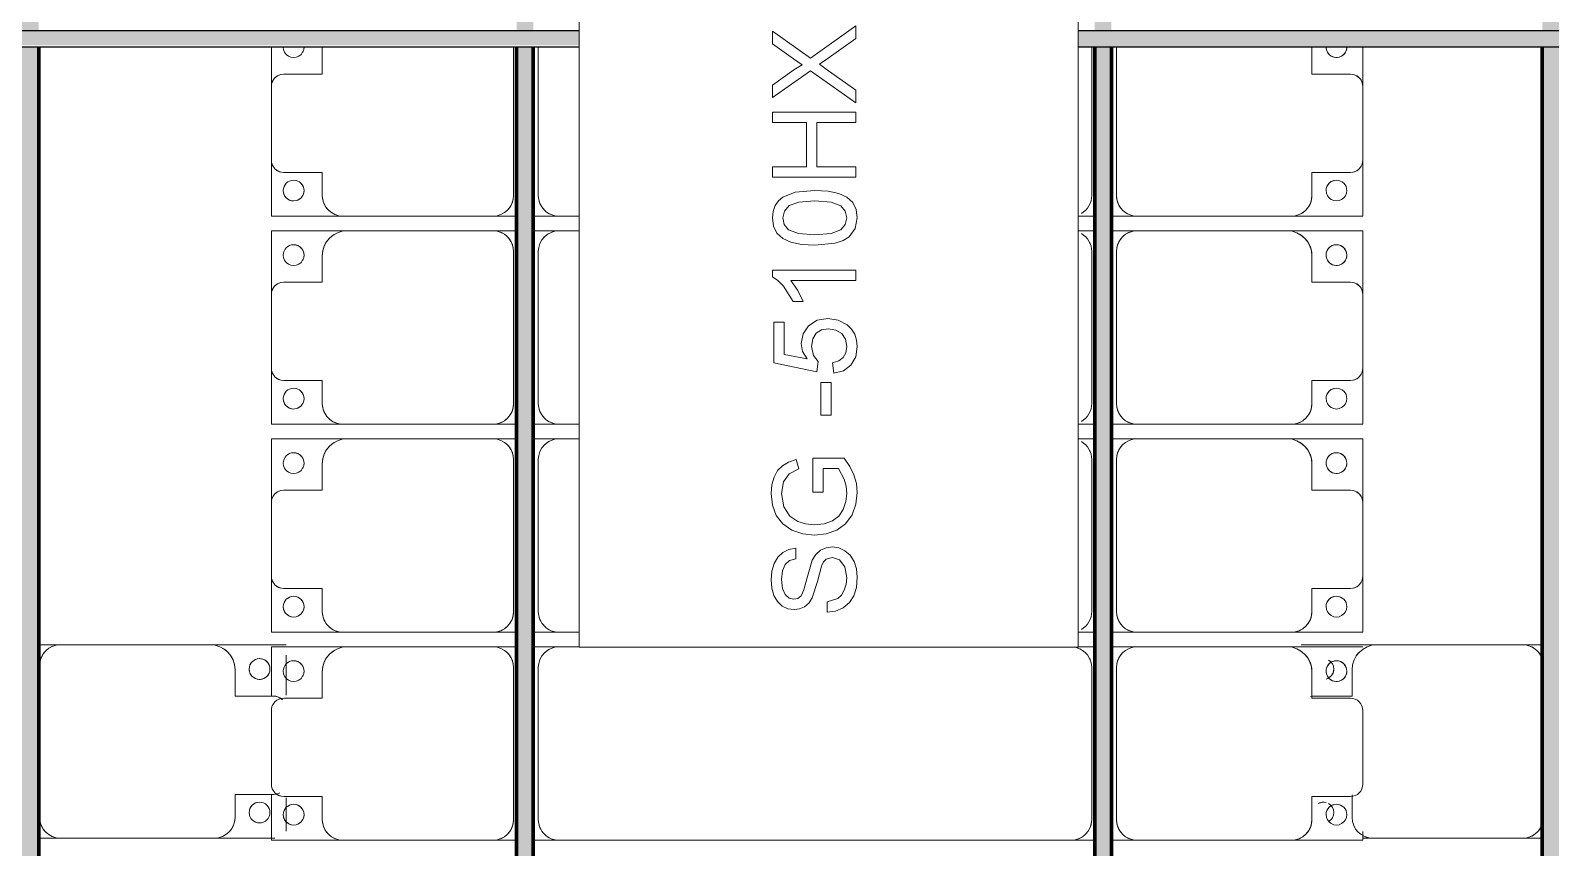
# Model space of a CAD drawing. Header units: millimetres. Extents: x -268744 to 115753, y -96240 to -10461.
# Drawn here: x -39965 to -36310, y -48571 to -46607 of the extents above; entities that cross this region are included whole.
import ezdxf

# ---------------------------------------------------------------- set-up
doc = ezdxf.new("R2010")
doc.units = ezdxf.units.MM
doc.layers.add('A-GENM', color=13, linetype='Continuous', lineweight=9)
doc.layers.add('S-BEAM', color=12, linetype='Continuous', lineweight=9)

# ---------------------------------------------------------------- blocks, each defined once
blk = doc.blocks.new('Dầm C52 - Hộp 40x60-V26-KHUNG KẾT CẤU BÈ PIN 1')
at = {"layer": 'S-BEAM', "lineweight": 25}
h = blk.add_hatch(color=4, dxfattribs=at)
h.paths.add_polyline_path([(-145811, -20), (-73437.3, -15.7), (-73437.3, 20), (-145811, 20), (-145811, -15.7)])
h.paths.add_polyline_path([(-72237.3, -20), (-593.6, -15.7), (-593.6, 20), (-72237.3, 20), (-72237.3, -15.7)])
h.paths.add_polyline_path([(606.4, -20), (72250.2, -15.7), (72250.2, 20), (606.4, 20), (606.4, -15.7)])
h.paths.add_polyline_path([(73450.2, -20), (144462.7, -15.7), (144462.7, 20), (73450.2, 20), (73450.2, -15.7)])
h.paths.add_polyline_path([(145662.7, -20), (145811, -15.7), (145811, 20), (145662.7, 20), (145662.7, -15.7)])
at = {"layer": 'S-BEAM', "color": 4, "lineweight": 25}
for p, q in [((606.4, 20), (72250.2, 20)), ((73450.2, 20), (144462.7, 20)), ((72250.2, -20), (606.4, -20)), ((144462.7, -20), (73450.2, -20))]:
    blk.add_line(p, q, dxfattribs=at)
blk = doc.blocks.new('Dai phao do pin - DẢI PHAO ĐỠ PIN-V63-KHUNG KẾT CẤU BÈ PIN 1')
at = {"layer": 'A-GENM', "color": 7}
for p, q in [((68487.6, 241.6), (68539.7, 241.6)), ((68487.6, 241.6), (68539.7, 241.6)), ((68899.7, 241.6), (68539.7, 241.6)), ((68899.7, 241.6), (69082.2, 241.6)), ((69082.2, 241.6), (68899.7, 241.6)), ((68489.7, 191.6), (68489.7, -173.4)), ((69082.2, 216.5), (69082.2, 120.3)), ((69082.2, 120.3), (69082.2, 216.5)), ((68959.7, 118.2), (68959.7, 181.6)), ((69052.2, 118.2), (68959.7, 118.2)), ((68959.7, -173.4), (68959.7, -118.2)), ((68959.7, -118.2), (69052.2, -118.2)), ((69082.2, -126.6), (69082.2, -206.5)), ((69082.2, -206.5), (69082.2, -126.6)), ((68539.7, -223.4), (68487.6, -223.4)), ((68539.7, -223.4), (68487.6, -223.4)), ((68539.7, -223.4), (68909.7, -223.4)), ((69055, -223.4), (68909.7, -223.4)), ((68909.7, -223.4), (69055, -223.4))]:
    blk.add_line(p, q, dxfattribs=at)
for centre, radius, start, end in [((68539.7, 191.6), 50, 90, 180), ((68539.7, 191.6), 50, 105, 180), ((68899.7, 181.6), 60, 360, 90), ((68899.7, 181.6), 60, 360, 60), ((69018.6, 183.2), 25, 0, 180), ((69018.6, 183.2), 25, 180, 0), ((69018.6, 183.2), 25, 180, 195), ((69018.6, 183.2), 25, 0, 165), ((69018.6, 183.2), 25, 210, 0), ((69052.2, 88.2), 30, 45, 90), ((69052.2, 88.2), 30, 45, 74.1529), ((69052.2, 88.2), 30, 45, 74.1529), ((69052.2, 88.2), 30, 45, 74.1529), ((69018.6, -161.8), 25, 0, 180), ((69018.6, -161.8), 25, 105, 165), ((69018.6, -161.8), 25, 0, 90), ((69052.2, -88.2), 30, 270, 300), ((69052.2, -88.2), 30, 285, 300), ((69052.2, -88.2), 30, 285, 300), ((69052.2, -88.2), 30, 285, 300), ((68539.7, -173.4), 50, 180, 270), ((68539.7, -173.4), 50, 180, 255), ((68909.7, -173.4), 50, 270, 360), ((68909.7, -173.4), 50, 285, 360), ((69018.6, -161.8), 25, 180, 0), ((69018.6, -161.8), 25, 180, 0)]:
    blk.add_arc(centre, radius, start, end, dxfattribs=at)
blk = doc.blocks.new('Dầm C52 - Dầm C52-V20-KHUNG KẾT CẤU BÈ PIN 1')
at = {"layer": 'S-BEAM', "lineweight": 140}
h = blk.add_hatch(color=1, dxfattribs=at)
h.paths.add_polyline_path([(-25480.9, 20), (-25480.9, -20), (-25440.9, -20), (-25440.9, 20)])
h.paths.add_polyline_path([(-25400.9, 1.6), (-25400.9, -20), (-19440.9, -20), (-19443, 20), (-25400.9, 20)])
h.paths.add_polyline_path([(-19400.9, -20), (-13440.9, -20), (-13440.9, 20), (-19400.9, 20), (-19400.9, 1.6)])
h.paths.add_polyline_path([(-13400.9, 1.6), (-13400.9, -20), (-7440.9, -20), (-7440.9, 20), (-13400.9, 20)])
h.paths.add_polyline_path([(-7400.9, 20), (-7400.9, -20), (-1440.9, -20), (-1440.9, 20), (-6515.3, 20)])
h.paths.add_polyline_path([(-1400.9, 1.6), (-1400.9, -20), (4559.1, -20), (4559.1, 20), (-1400.9, 20)])
h.paths.add_polyline_path([(4599.1, 1.6), (4599.1, -20), (10559.1, -20), (10559.1, 20), (4599.1, 20)])
h.paths.add_polyline_path([(10599.1, 20), (10599.1, -20), (16559.1, -20), (16559.1, 20), (11029.4, 20)])
h.paths.add_polyline_path([(16599.1, 20), (16599.1, -20), (22559.1, -20), (22559.1, 20), (17493.2, 20)])
h.paths.add_polyline_path([(22599.1, 1.6), (22599.1, -20), (25259.1, -20), (25259.1, 20), (22599.1, 20)])
h.paths.add_polyline_path([(25299.1, -20), (25441.8, -20), (25441.8, 20), (25299.1, 20), (25299.1, 1.6)])
at = {"layer": 'S-BEAM', "color": 1, "lineweight": 140}
blk.add_line((-1440.9, -20), (-7400.9, -20), dxfattribs=at)
blk = doc.blocks.new('Dải phao đi lại kèm đỡ invester - DẢI PHAO ĐI LẠI-V80-KHUNG KẾT CẤU BÈ PIN 1')
at = {"layer": 'A-GENM', "color": 7}
for p, q in [((26316.8, 1312.2), (26411.8, 1312.2)), ((26411.8, 1312.2), (26316.8, 1312.2)), ((26381.8, 1282.2), (26381.8, 1189.7)), ((26588.2, 1312.2), (26411.8, 1312.2)), ((26588.2, 1312.2), (26723.4, 1312.2)), ((26723.4, 1312.2), (26588.2, 1312.2)), ((26618.2, 1189.7), (26618.2, 1282.2)), ((26723.4, 1312.2), (26723.4, 1139.7)), ((26723.4, 1139.7), (26723.4, 1312.2)), ((26758.4, 1312.2), (26911.8, 1312.2)), ((26758.4, 1129.7), (26758.4, 1312.2)), ((26758.4, 1312.2), (26758.4, 1129.7)), ((26911.8, 1312.2), (26758.4, 1312.2)), ((26881.8, 1282.2), (26881.8, 1189.7)), ((27088.2, 1312.2), (26911.8, 1312.2)), ((27088.2, 1312.2), (27223.4, 1312.2)), ((27223.4, 1312.2), (27088.2, 1312.2)), ((27118.2, 1189.7), (27118.2, 1282.2)), ((27223.4, 1312.2), (27223.4, 1139.7)), ((27223.4, 1139.7), (27223.4, 1312.2)), ((27258.4, 1312.2), (27411.8, 1312.2)), ((27258.4, 1129.7), (27258.4, 1312.2)), ((27258.4, 1312.2), (27258.4, 1129.7)), ((27411.8, 1312.2), (27258.4, 1312.2)), ((27381.8, 1282.2), (27381.8, 1189.7)), ((27588.2, 1312.2), (27411.8, 1312.2)), ((27588.2, 1312.2), (27723.4, 1312.2)), ((27723.4, 1312.2), (27588.2, 1312.2)), ((27618.2, 1189.7), (27618.2, 1282.2)), ((27723.4, 1312.2), (27723.4, 1139.7)), ((27723.4, 1139.7), (27723.4, 1312.2)), ((27758.4, 1129.7), (27758.4, 1312.2)), ((27758.4, 1312.2), (27758.4, 1129.7)), ((27881.8, 1282.2), (27881.8, 1189.7)), ((28088.2, 1312.2), (27911.8, 1312.2)), ((28118.2, 1189.7), (28118.2, 1282.2)), ((28202.2, 1312.2), (28223.4, 1312.2)), ((28223.4, 1312.2), (28202.2, 1312.2)), ((28223.4, 1312.2), (28223.4, 1139.7)), ((28223.4, 1139.7), (28223.4, 1312.2)), ((26381.8, 1189.7), (26318.4, 1189.7)), ((26673.4, 1189.7), (26618.2, 1189.7)), ((26881.8, 1189.7), (26818.4, 1189.7)), ((27173.4, 1189.7), (27118.2, 1189.7)), ((27381.8, 1189.7), (27318.4, 1189.7)), ((27673.4, 1189.7), (27618.2, 1189.7)), ((27881.8, 1189.7), (27818.4, 1189.7)), ((28173.4, 1189.7), (28118.2, 1189.7)), ((26723.4, 769.7), (26723.4, 1139.7)), ((27223.4, 769.7), (27223.4, 1139.7)), ((27723.4, 769.7), (27723.4, 1139.7)), ((28223.4, 769.7), (28223.4, 1139.7)), ((26758.4, 1129.7), (26758.4, 769.7)), ((27258.4, 1129.7), (27258.4, 769.7)), ((27758.4, 1129.7), (27758.4, 769.7)), ((26723.4, 769.7), (26723.4, 707.6)), ((26723.4, 769.7), (26723.4, 707.6)), ((26758.4, 707.6), (26758.4, 769.7)), ((26758.4, 707.6), (26758.4, 769.7)), ((27223.4, 769.7), (27223.4, 707.6)), ((27223.4, 769.7), (27223.4, 707.6)), ((27258.4, 707.6), (27258.4, 769.7)), ((27258.4, 707.6), (27258.4, 769.7)), ((27723.4, 769.7), (27723.4, 707.6)), ((27723.4, 769.7), (27723.4, 707.6)), ((27758.4, 707.6), (27758.4, 769.7)), ((27758.4, 707.6), (27758.4, 769.7)), ((28223.4, 769.7), (28223.4, 707.6)), ((28223.4, 769.7), (28223.4, 707.6)), ((26316.8, 719.7), (26673.4, 719.7)), ((26808.4, 719.7), (27173.4, 719.7)), ((27308.4, 719.7), (27673.4, 719.7)), ((27808.4, 719.7), (28173.4, 719.7)), ((26673.4, 660.3), (26316.8, 660.3)), ((26723.4, 667.6), (26723.4, 627.6)), ((26723.4, 667.6), (26723.4, 627.6)), ((26758.4, 627.6), (26758.4, 667.6)), ((26758.4, 627.6), (26758.4, 667.6)), ((27173.4, 660.3), (26808.4, 660.3)), ((27223.4, 667.6), (27223.4, 627.6)), ((27223.4, 667.6), (27223.4, 627.6)), ((27258.4, 627.6), (27258.4, 667.6)), ((27258.4, 627.6), (27258.4, 667.6)), ((27673.4, 660.3), (27308.4, 660.3)), ((27723.4, 667.6), (27723.4, 627.6)), ((27723.4, 667.6), (27723.4, 627.6)), ((27758.4, 627.6), (27758.4, 667.6)), ((27758.4, 627.6), (27758.4, 667.6)), ((28173.4, 660.3), (27808.4, 660.3)), ((28223.4, 667.6), (28223.4, 610.3)), ((28223.4, 667.6), (28223.4, 610.3)), ((28223.4, -620.3), (28223.4, 610.3)), ((26723.4, -620.3), (26723.4, -572.4)), ((26758.4, -572.4), (26758.4, -620.3)), ((27223.4, -620.3), (27223.4, -572.4)), ((27258.4, -572.4), (27258.4, -620.3)), ((27723.4, -620.3), (27723.4, -572.4)), ((27758.4, -572.4), (27758.4, -620.3)), ((26723.4, -620.3), (26723.4, -682.4)), ((26723.4, -620.3), (26723.4, -682.4)), ((26758.4, -682.4), (26758.4, -620.3)), ((26758.4, -682.4), (26758.4, -620.3)), ((27223.4, -620.3), (27223.4, -682.4)), ((27223.4, -620.3), (27223.4, -682.4)), ((27258.4, -682.4), (27258.4, -620.3)), ((27258.4, -682.4), (27258.4, -620.3)), ((27723.4, -620.3), (27723.4, -682.4)), ((27723.4, -620.3), (27723.4, -682.4)), ((27758.4, -682.4), (27758.4, -620.3)), ((27758.4, -682.4), (27758.4, -620.3)), ((28223.4, -620.3), (28223.4, -682.4)), ((28223.4, -620.3), (28223.4, -682.4)), ((26316.8, -670.3), (26673.4, -670.3)), ((26808.4, -670.3), (27173.4, -670.3)), ((27308.4, -670.3), (27673.4, -670.3)), ((27808.4, -670.3), (28173.4, -670.3)), ((26673.4, -729.7), (26316.8, -729.7)), ((26723.4, -722.4), (26723.4, -779.7)), ((26723.4, -722.4), (26723.4, -779.7)), ((26758.4, -779.7), (26758.4, -722.4)), ((26758.4, -779.7), (26758.4, -722.4)), ((27173.4, -729.7), (26808.4, -729.7)), ((27223.4, -722.4), (27223.4, -779.7)), ((27223.4, -722.4), (27223.4, -779.7)), ((27258.4, -779.7), (27258.4, -722.4)), ((27258.4, -779.7), (27258.4, -722.4)), ((27673.4, -729.7), (27308.4, -729.7)), ((27723.4, -722.4), (27723.4, -779.7)), ((27723.4, -722.4), (27723.4, -779.7)), ((27758.4, -779.7), (27758.4, -722.4)), ((27758.4, -779.7), (27758.4, -722.4)), ((28173.4, -729.7), (27808.4, -729.7)), ((28223.4, -722.4), (28223.4, -779.7)), ((28223.4, -722.4), (28223.4, -779.7)), ((26723.4, -1139.7), (26723.4, -779.7)), ((26758.4, -779.7), (26758.4, -1129.7)), ((27223.4, -1139.7), (27223.4, -779.7)), ((27258.4, -779.7), (27258.4, -1129.7)), ((27723.4, -1139.7), (27723.4, -779.7)), ((27758.4, -779.7), (27758.4, -1129.7)), ((28223.4, -1139.7), (28223.4, -779.7)), ((26758.4, -1312.2), (26758.4, -1129.7)), ((26758.4, -1129.7), (26758.4, -1312.2)), ((27258.4, -1312.2), (27258.4, -1129.7)), ((27258.4, -1129.7), (27258.4, -1312.2)), ((27758.4, -1312.2), (27758.4, -1129.7)), ((27758.4, -1129.7), (27758.4, -1312.2)), ((26723.4, -1139.7), (26723.4, -1312.2)), ((26723.4, -1312.2), (26723.4, -1139.7)), ((27223.4, -1139.7), (27223.4, -1312.2)), ((27223.4, -1312.2), (27223.4, -1139.7)), ((27723.4, -1139.7), (27723.4, -1312.2)), ((27723.4, -1312.2), (27723.4, -1139.7)), ((28223.4, -1139.7), (28223.4, -1312.2)), ((28223.4, -1312.2), (28223.4, -1139.7)), ((26318.4, -1189.7), (26381.8, -1189.7)), ((26381.8, -1189.7), (26381.8, -1282.2)), ((26618.2, -1282.2), (26618.2, -1189.7)), ((26618.2, -1189.7), (26673.4, -1189.7)), ((26818.4, -1189.7), (26881.8, -1189.7)), ((26881.8, -1189.7), (26881.8, -1282.2)), ((27118.2, -1282.2), (27118.2, -1189.7)), ((27118.2, -1189.7), (27173.4, -1189.7)), ((27318.4, -1189.7), (27381.8, -1189.7)), ((27381.8, -1189.7), (27381.8, -1282.2)), ((27618.2, -1282.2), (27618.2, -1189.7)), ((27618.2, -1189.7), (27673.4, -1189.7)), ((27818.4, -1189.7), (27881.8, -1189.7)), ((27881.8, -1189.7), (27881.8, -1282.2)), ((28118.2, -1282.2), (28118.2, -1189.7)), ((28118.2, -1189.7), (28173.4, -1189.7)), ((26411.8, -1312.2), (26316.8, -1312.2)), ((26316.8, -1312.2), (26411.8, -1312.2)), ((26411.8, -1312.2), (26588.2, -1312.2)), ((26723.4, -1312.2), (26588.2, -1312.2)), ((26588.2, -1312.2), (26723.4, -1312.2)), ((26911.8, -1312.2), (26758.4, -1312.2)), ((26758.4, -1312.2), (26911.8, -1312.2)), ((26911.8, -1312.2), (27088.2, -1312.2)), ((27223.4, -1312.2), (27088.2, -1312.2)), ((27088.2, -1312.2), (27223.4, -1312.2)), ((27411.8, -1312.2), (27258.4, -1312.2)), ((27258.4, -1312.2), (27411.8, -1312.2)), ((27411.8, -1312.2), (27588.2, -1312.2)), ((27723.4, -1312.2), (27588.2, -1312.2)), ((27588.2, -1312.2), (27723.4, -1312.2)), ((27876.8, -1312.2), (27758.4, -1312.2)), ((27758.4, -1312.2), (27876.8, -1312.2)), ((27911.8, -1312.2), (28088.2, -1312.2)), ((28223.4, -1312.2), (28113.2, -1312.2)), ((28113.2, -1312.2), (28223.4, -1312.2))]:
    blk.add_line(p, q, dxfattribs=at)
for centre, radius, start, end in [((26411.8, 1282.2), 30, 90, 180), ((26411.8, 1282.2), 30, 105, 165), ((26411.8, 1282.2), 30, 135, 165), ((26411.8, 1282.2), 30, 135, 165), ((26588.2, 1282.2), 30, 0, 90), ((26588.2, 1282.2), 30, 60, 75), ((26588.2, 1282.2), 30, 15, 75), ((26588.2, 1282.2), 30, 60, 75), ((26588.2, 1282.2), 30, 15, 30), ((26588.2, 1282.2), 30, 15, 30), ((26911.8, 1282.2), 30, 90, 180), ((26911.8, 1282.2), 30, 105, 165), ((26911.8, 1282.2), 30, 135, 165), ((26911.8, 1282.2), 30, 135, 165), ((27088.2, 1282.2), 30, 0, 90), ((27088.2, 1282.2), 30, 60, 75), ((27088.2, 1282.2), 30, 15, 75), ((27088.2, 1282.2), 30, 60, 75), ((27088.2, 1282.2), 30, 15, 30), ((27088.2, 1282.2), 30, 15, 30), ((27411.8, 1282.2), 30, 90, 180), ((27411.8, 1282.2), 30, 105, 165), ((27411.8, 1282.2), 30, 135, 165), ((27411.8, 1282.2), 30, 135, 165), ((27588.2, 1282.2), 30, 0, 90), ((27588.2, 1282.2), 30, 60, 75), ((27588.2, 1282.2), 30, 15, 75), ((27588.2, 1282.2), 30, 60, 75), ((27588.2, 1282.2), 30, 15, 30), ((27588.2, 1282.2), 30, 15, 30), ((27911.8, 1282.2), 30, 90, 180), ((28088.2, 1282.2), 30, 0, 90), ((26316.8, 1248.6), 25, 270, 90), ((26316.8, 1248.6), 25, 300, 90), ((26661.8, 1248.6), 25, 90, 270), ((26661.8, 1248.6), 25, 90, 180), ((26661.8, 1248.6), 25, 270, 90), ((26661.8, 1248.6), 25, 270, 90), ((26816.8, 1248.6), 25, 90, 270), ((26816.8, 1248.6), 25, 90, 255), ((26816.8, 1248.6), 25, 270, 90), ((26816.8, 1248.6), 25, 300, 90), ((27161.8, 1248.6), 25, 90, 270), ((27161.8, 1248.6), 25, 90, 180), ((27161.8, 1248.6), 25, 270, 90), ((27161.8, 1248.6), 25, 270, 90), ((27316.8, 1248.6), 25, 90, 270), ((27316.8, 1248.6), 25, 90, 255), ((27316.8, 1248.6), 25, 270, 90), ((27316.8, 1248.6), 25, 300, 90), ((27661.8, 1248.6), 25, 90, 270), ((27661.8, 1248.6), 25, 90, 180), ((27661.8, 1248.6), 25, 270, 90), ((27661.8, 1248.6), 25, 270, 90), ((27816.8, 1248.6), 25, 90, 270), ((27816.8, 1248.6), 25, 90, 255), ((27816.8, 1248.6), 25, 270, 90), ((27816.8, 1248.6), 25, 300, 90), ((28161.8, 1248.6), 25, 90, 270), ((28161.8, 1248.6), 25, 90, 180), ((28161.8, 1248.6), 25, 270, 90), ((28161.8, 1248.6), 25, 270, 90), ((26316.8, 1248.6), 25, 270, 285), ((26661.8, 1248.6), 25, 195, 255), ((26816.8, 1248.6), 25, 270, 285), ((27161.8, 1248.6), 25, 195, 255), ((27316.8, 1248.6), 25, 270, 285), ((27661.8, 1248.6), 25, 195, 255), ((27816.8, 1248.6), 25, 270, 285), ((28161.8, 1248.6), 25, 195, 255), ((28161.8, 1248.6), 25, 264.1734, 270), ((26673.4, 1139.7), 50, 360, 90), ((26673.4, 1139.7), 50, 15, 90), ((26818.4, 1129.7), 60, 90, 180), ((26818.4, 1129.7), 60, 90, 150), ((27173.4, 1139.7), 50, 360, 90), ((27173.4, 1139.7), 50, 15, 90), ((27318.4, 1129.7), 60, 90, 180), ((27318.4, 1129.7), 60, 90, 150), ((27673.4, 1139.7), 50, 360, 90), ((27673.4, 1139.7), 50, 15, 90), ((27818.4, 1129.7), 60, 90, 180), ((27818.4, 1129.7), 60, 90, 150), ((28173.4, 1139.7), 50, 360, 90), ((28173.4, 1139.7), 50, 15, 90), ((26673.4, 769.7), 50, 270, 0), ((26808.4, 769.7), 50, 180, 270), ((27173.4, 769.7), 50, 270, 360), ((27308.4, 769.7), 50, 180, 270), ((27673.4, 769.7), 50, 270, 360), ((27808.4, 769.7), 50, 180, 270), ((28173.4, 769.7), 50, 270, 360), ((26673.4, 769.7), 50, 270, 345), ((26808.4, 769.7), 50, 195, 270), ((27173.4, 769.7), 50, 270, 345), ((27308.4, 769.7), 50, 195, 270), ((27673.4, 769.7), 50, 270, 345), ((27808.4, 769.7), 50, 195, 270), ((28173.4, 769.7), 50, 270, 345), ((26673.4, 610.3), 50, 30, 90), ((26673.4, 610.3), 50, 60, 90), ((26808.4, 610.3), 50, 90, 150), ((26808.4, 610.3), 50, 105, 120), ((27173.4, 610.3), 50, 30, 90), ((27173.4, 610.3), 50, 60, 90), ((27308.4, 610.3), 50, 90, 150), ((27308.4, 610.3), 50, 105, 120), ((27673.4, 610.3), 50, 30, 90), ((27673.4, 610.3), 50, 60, 90), ((27808.4, 610.3), 50, 90, 165), ((27808.4, 610.3), 50, 105, 120), ((28173.4, 610.3), 50, 0, 90), ((28173.4, 610.3), 50, 60, 90), ((27808.4, 610.3), 50, 150, 165), ((28173.4, 610.3), 50, 15, 30), ((26673.4, -620.3), 50, 270, 0), ((26673.4, -620.3), 50, 330, 0), ((26808.4, -620.3), 50, 180, 270), ((27173.4, -620.3), 50, 270, 0), ((27173.4, -620.3), 50, 330, 0), ((27308.4, -620.3), 50, 180, 270), ((27673.4, -620.3), 50, 270, 0), ((27673.4, -620.3), 50, 330, 0), ((27808.4, -620.3), 50, 180, 270), ((28173.4, -620.3), 50, 270, 0), ((28173.4, -620.3), 50, 330, 0), ((26808.4, -620.3), 50, 195, 226.6449), ((27308.4, -620.3), 50, 195, 225), ((27808.4, -620.3), 50, 195, 225), ((26673.4, -620.3), 50, 270, 300), ((26808.4, -620.3), 50, 240, 270), ((27173.4, -620.3), 50, 270, 300), ((27308.4, -620.3), 50, 240, 270), ((27673.4, -620.3), 50, 270, 300), ((27808.4, -620.3), 50, 240, 270), ((28173.4, -620.3), 50, 270, 300), ((26673.4, -779.7), 50, 0, 90), ((26673.4, -779.7), 50, 15, 90), ((26808.4, -779.7), 50, 90, 180), ((26808.4, -779.7), 50, 90, 165), ((27173.4, -779.7), 50, 360, 90), ((27173.4, -779.7), 50, 15, 90), ((27308.4, -779.7), 50, 90, 180), ((27308.4, -779.7), 50, 90, 165), ((27673.4, -779.7), 50, 360, 90), ((27673.4, -779.7), 50, 15, 90), ((27808.4, -779.7), 50, 90, 180), ((27808.4, -779.7), 50, 90, 165), ((28173.4, -779.7), 50, 0, 90), ((28173.4, -779.7), 50, 15, 90), ((26818.4, -1129.7), 60, 180, 270), ((27318.4, -1129.7), 60, 180, 270), ((27818.4, -1129.7), 60, 180, 270), ((26673.4, -1139.7), 50, 270, 360), ((26673.4, -1139.7), 50, 270, 345), ((26818.4, -1129.7), 60, 210, 270), ((27173.4, -1139.7), 50, 270, 0), ((27173.4, -1139.7), 50, 270, 345), ((27318.4, -1129.7), 60, 210, 270), ((27673.4, -1139.7), 50, 270, 0), ((27673.4, -1139.7), 50, 270, 345), ((27818.4, -1129.7), 60, 210, 270), ((28173.4, -1139.7), 50, 270, 360), ((28173.4, -1139.7), 50, 270, 345), ((26316.8, -1258.6), 25, 270, 90), ((26316.8, -1258.6), 25, 60, 90), ((26661.8, -1258.6), 25, 90, 270), ((26661.8, -1258.6), 25, 90, 165), ((26661.8, -1258.6), 25, 270, 90), ((26661.8, -1258.6), 25, 15, 90), ((26816.8, -1258.6), 25, 90, 270), ((26816.8, -1258.6), 25, 90, 165), ((26816.8, -1258.6), 25, 270, 90), ((26816.8, -1258.6), 25, 60, 90), ((27161.8, -1258.6), 25, 90, 270), ((27161.8, -1258.6), 25, 90, 165), ((27161.8, -1258.6), 25, 270, 90), ((27161.8, -1258.6), 25, 15, 90), ((27316.8, -1258.6), 25, 90, 270), ((27316.8, -1258.6), 25, 90, 165), ((27316.8, -1258.6), 25, 270, 90), ((27316.8, -1258.6), 25, 60, 90), ((27661.8, -1258.6), 25, 90, 270), ((27661.8, -1258.6), 25, 90, 165), ((27661.8, -1258.6), 25, 270, 90), ((27661.8, -1258.6), 25, 15, 90), ((27816.8, -1258.6), 25, 90, 270), ((27816.8, -1258.6), 25, 90, 165), ((27816.8, -1258.6), 25, 270, 90), ((27816.8, -1258.6), 25, 60, 90), ((28161.8, -1258.6), 25, 90, 270), ((28161.8, -1258.6), 25, 105, 165), ((28161.8, -1258.6), 25, 90, 95.8266), ((28161.8, -1258.6), 25, 270, 90), ((28161.8, -1258.6), 25, 15, 90), ((26316.8, -1258.6), 25, 270, 30), ((26661.8, -1258.6), 25, 180, 270), ((26661.8, -1258.6), 25, 270, 360), ((26816.8, -1258.6), 25, 180, 270), ((26816.8, -1258.6), 25, 270, 30), ((27161.8, -1258.6), 25, 180, 270), ((27161.8, -1258.6), 25, 270, 0), ((27316.8, -1258.6), 25, 180, 270), ((27316.8, -1258.6), 25, 270, 30), ((27661.8, -1258.6), 25, 180, 270), ((27661.8, -1258.6), 25, 270, 0), ((27816.8, -1258.6), 25, 180, 270), ((27816.8, -1258.6), 25, 270, 30), ((28161.8, -1258.6), 25, 180, 270), ((28161.8, -1258.6), 25, 270, 0), ((26411.8, -1282.2), 30, 180, 270), ((26411.8, -1282.2), 30, 195, 225), ((26411.8, -1282.2), 30, 195, 255), ((26411.8, -1282.2), 30, 195, 225), ((26588.2, -1282.2), 30, 270, 0), ((26588.2, -1282.2), 30, 285, 345), ((26588.2, -1282.2), 30, 285, 300), ((26588.2, -1282.2), 30, 285, 300), ((26588.2, -1282.2), 30, 326.069, 345), ((26588.2, -1282.2), 30, 326.069, 345), ((26911.8, -1282.2), 30, 180, 270), ((26911.8, -1282.2), 30, 195, 225), ((26911.8, -1282.2), 30, 195, 255), ((26911.8, -1282.2), 30, 195, 225), ((27088.2, -1282.2), 30, 270, 360), ((27088.2, -1282.2), 30, 285, 345), ((27088.2, -1282.2), 30, 285, 300), ((27088.2, -1282.2), 30, 285, 300), ((27088.2, -1282.2), 30, 326.069, 345), ((27088.2, -1282.2), 30, 326.069, 345), ((27411.8, -1282.2), 30, 180, 270), ((27411.8, -1282.2), 30, 195, 225), ((27411.8, -1282.2), 30, 195, 255), ((27411.8, -1282.2), 30, 195, 225), ((27588.2, -1282.2), 30, 270, 0), ((27588.2, -1282.2), 30, 285, 345), ((27588.2, -1282.2), 30, 285, 300), ((27588.2, -1282.2), 30, 285, 300), ((27588.2, -1282.2), 30, 326.069, 345), ((27588.2, -1282.2), 30, 326.069, 345), ((27911.8, -1282.2), 30, 180, 270), ((27911.8, -1282.2), 30, 195, 210), ((27911.8, -1282.2), 30, 195, 210), ((27911.8, -1282.2), 30, 195, 210), ((28088.2, -1282.2), 30, 270, 0), ((28088.2, -1282.2), 30, 315, 345), ((28088.2, -1282.2), 30, 326.069, 345), ((28088.2, -1282.2), 30, 326.069, 330)]:
    blk.add_arc(centre, radius, start, end, dxfattribs=at)
blk = doc.blocks.new('Dầm C52 - Dầm C52-V81-KHUNG KẾT CẤU BÈ PIN 1')
at = {"layer": 'S-BEAM', "lineweight": 140}
h = blk.add_hatch(color=1, dxfattribs=at)
h.paths.add_polyline_path([(-25480.9, 20), (-25480.9, -20), (-25440.9, -20), (-25445.2, 20)])
h.paths.add_polyline_path([(-25400.9, -20), (-19440.9, -20), (-19443, 20), (-25400.9, 20), (-25400.9, -7.9)])
h.paths.add_polyline_path([(-19400.9, -20), (-13440.9, -20), (-13440.9, 20), (-19400.9, 20), (-19400.9, -7.9)])
h.paths.add_polyline_path([(-13400.9, -7.9), (-13400.9, -20), (-7440.9, -20), (-7440.9, 20), (-13400.9, 20)])
h.paths.add_polyline_path([(-7400.9, -20), (-1440.9, -20), (-1440.9, 20), (-7400.9, 20), (-7400.9, -7.9)])
h.paths.add_polyline_path([(-1400.9, -7.9), (-1400.9, -20), (4559.1, -20), (4559.1, 20), (-1400.9, 20)])
h.paths.add_polyline_path([(4599.1, -20), (10559.1, -20), (10559.1, 20), (4599.1, 20), (4599.1, -7.9)])
h.paths.add_polyline_path([(10599.1, 20), (10599.1, -20), (16559.1, -20), (16559.1, 20), (11029.4, 20)])
h.paths.add_polyline_path([(16599.1, -20), (22559.1, -20), (22559.1, 20), (16599.1, 20), (16599.1, -7.9)])
h.paths.add_polyline_path([(22599.1, -7.9), (22599.1, -20), (25259.1, -20), (25259.1, 20), (22599.1, 20)])
h.paths.add_polyline_path([(25299.1, -20), (25480.9, -20), (25480.9, 20), (25299.1, 20), (25299.1, -7.9)])
at = {"layer": 'S-BEAM', "color": 1, "lineweight": 140}
for p, q in [((-7400.9, 20), (-1440.9, 20)), ((-1440.9, -20), (-7400.9, -20))]:
    blk.add_line(p, q, dxfattribs=at)
blk = doc.blocks.new('Dầm C52 - Dầm C52-102503-KHUNG KẾT CẤU BÈ PIN 1')
at = {"layer": 'S-BEAM', "lineweight": 140}
h = blk.add_hatch(color=1, dxfattribs=at)
h.paths.add_polyline_path([(-25480.9, 20), (-25480.9, -20), (-25440.9, -20), (-25440.9, 20)])
h.paths.add_polyline_path([(-25400.9, 20), (-25400.9, -20), (-19440.9, -20), (-19443, 20), (-24983.5, 20)])
h.paths.add_polyline_path([(-19400.9, 20), (-19400.9, -20), (-13440.9, -20), (-13440.9, 20), (-17596.2, 20)])
h.paths.add_polyline_path([(-13400.9, -20), (-7440.9, -20), (-7440.9, 20), (-13400.9, 20)])
h.paths.add_polyline_path([(-7400.9, -20), (-1440.9, -20), (-1440.9, 20), (-7400.9, 20)])
h.paths.add_polyline_path([(-1400.9, -20), (4559.1, -20), (4559.1, 20), (-1400.9, 20)])
h.paths.add_polyline_path([(4599.1, -20), (10559.1, -20), (10559.1, 20), (4599.1, 20)])
h.paths.add_polyline_path([(10599.1, 20), (10599.1, -20), (16559.1, -20), (16559.1, 20), (11952.8, 20)])
h.paths.add_polyline_path([(16599.1, -20), (22559.1, -20), (22559.1, 20), (16599.1, 20)])
h.paths.add_polyline_path([(22599.1, -20), (25259.1, -20), (25259.1, 20), (22599.1, 20)])
h.paths.add_polyline_path([(25299.1, -20), (25441.8, -20), (25441.8, 20), (25299.1, 20)])
at = {"layer": 'S-BEAM', "color": 1, "lineweight": 140}
for p, q in [((-7400.9, 20), (-1440.9, 20)), ((-1440.9, -20), (-7400.9, -20))]:
    blk.add_line(p, q, dxfattribs=at)
blk = doc.blocks.new('Dầm C52 - Dầm C52-102502-KHUNG KẾT CẤU BÈ PIN 1')
at = {"layer": 'S-BEAM', "lineweight": 140}
h = blk.add_hatch(color=1, dxfattribs=at)
h.paths.add_polyline_path([(-25480.9, 20), (-25480.9, -20), (-25440.9, -20), (-25440.9, 20)])
h.paths.add_polyline_path([(-25400.9, 20), (-25400.9, -20), (-19440.9, -20), (-19443, 20), (-24983.5, 20)])
h.paths.add_polyline_path([(-19400.9, 20), (-19400.9, -20), (-13440.9, -20), (-13440.9, 20), (-18981.3, 20)])
h.paths.add_polyline_path([(-13400.9, -20), (-7440.9, -20), (-7440.9, 20), (-13400.9, 20)])
h.paths.add_polyline_path([(-7400.9, -20), (-1440.9, -20), (-1440.9, 20), (-7400.9, 20)])
h.paths.add_polyline_path([(-1400.9, -20), (4559.1, -20), (4559.1, 20), (-1400.9, 20)])
h.paths.add_polyline_path([(4599.1, 20), (4599.1, -20), (10559.1, -20), (10559.1, 20), (5027.2, 20)])
h.paths.add_polyline_path([(10599.1, -20), (16559.1, -20), (16559.1, 20), (10599.1, 20)])
h.paths.add_polyline_path([(16599.1, 20), (16599.1, -20), (22559.1, -20), (22559.1, 20), (17031.5, 20)])
h.paths.add_polyline_path([(22599.1, -20), (25259.1, -20), (25259.1, 20), (22599.1, 20)])
h.paths.add_polyline_path([(25299.1, -20), (25480.9, -20), (25480.9, 20), (25299.1, 20)])
at = {"layer": 'S-BEAM', "color": 1, "lineweight": 140}
blk.add_line((-7400.9, 20), (-1440.9, 20), dxfattribs=at)
blk = doc.blocks.new('Dai phao do pin - DẢI PHAO ĐỠ PIN-V90-KHUNG KẾT CẤU BÈ PIN 1')
at = {"layer": 'A-GENM', "color": 7}
for p, q in [((-1312.2, 241.6), (-1129.7, 241.6)), ((-1129.7, 241.6), (-1312.2, 241.6)), ((-779.7, 241.6), (-1129.7, 241.6)), ((-779.7, 241.6), (-732.4, 241.6)), ((-779.7, 241.6), (-732.4, 241.6)), ((-1189.7, 181.6), (-1189.7, 118.2)), ((-1189.7, 118.2), (-1282.2, 118.2)), ((-1189.7, -119.2), (-1189.7, -173.4)), ((-1139.7, -223.4), (-1164.4, -223.4)), ((-1164.4, -223.4), (-1139.7, -223.4)), ((-1139.7, -223.4), (-779.7, -223.4)), ((-732.4, -223.4), (-779.7, -223.4)), ((-732.4, -223.4), (-779.7, -223.4))]:
    blk.add_line(p, q, dxfattribs=at)
for centre, radius, start, end in [((-1129.7, 181.6), 60, 90, 180), ((-1129.7, 181.6), 60, 135, 150), ((-779.7, 191.6), 50, 30, 90), ((-779.7, 191.6), 50, 30, 75), ((-1258.6, 183.2), 25, 285, 0), ((-1258.6, 183.2), 25, 0, 60), ((-1258.6, 183.2), 25, 0, 60), ((-1258.6, 183.2), 25, 330, 360), ((-1258.6, 183.2), 25, 285, 300), ((-1282.2, 88.2), 30, 90, 105), ((-1258.6, -161.8), 25, 75, 120), ((-1258.6, -161.8), 25, 90, 120), ((-1258.6, -161.8), 25, 0, 60), ((-1258.6, -161.8), 25, 0, 60), ((-1258.6, -161.8), 25, 300, 0), ((-1258.6, -161.8), 25, 300, 360), ((-1139.7, -173.4), 50, 180, 270), ((-1139.7, -173.4), 50, 240, 255), ((-779.7, -173.4), 50, 270, 330), ((-779.7, -173.4), 50, 285, 330)]:
    blk.add_arc(centre, radius, start, end, dxfattribs=at)
blk = doc.blocks.new('Invester - SG -510HX-20237-KHUNG KẾT CẤU BÈ PIN 1')
at = {"layer": 'A-GENM', "color": 7}
for p, q in [((800, 600), (-800, 600)), ((-800, 600), (-800, -600)), ((800, -600), (800, 600)), ((-700.9, 111.3), (-707.5, 97.6)), ((-690.2, 123), (-700.9, 111.3)), ((-675.5, 131.4), (-690.2, 123)), ((-657.8, 136.5), (-675.5, 131.4)), ((-673.2, 104.5), (-658.6, 111)), ((-658.6, 111), (-637.3, 113.1)), ((-638.3, 138.2), (-657.8, 136.5)), ((-617.1, 136.5), (-638.3, 138.2)), ((-637.3, 113.1), (-616.4, 111)), ((-598.5, 131.1), (-617.1, 136.5)), ((-616.4, 111), (-601.4, 104.4)), ((-583.3, 122.2), (-598.5, 131.1)), ((-572, 110), (-583.3, 122.2)), ((-564.9, 95.2), (-572, 110)), ((-503.5, 110.4), (-518.5, 88.3)), ((-483.3, 125.9), (-503.5, 110.4)), ((-458.6, 135.2), (-483.3, 125.9)), ((-462.9, 107.7), (-430.8, 113.1)), ((-430.4, 138.2), (-458.6, 135.2)), ((-430.8, 113.1), (-402.5, 108.1)), ((-409.7, 136.5), (-430.4, 138.2)), ((-391.1, 131.1), (-409.7, 136.5)), ((-375.4, 122.6), (-391.1, 131.1)), ((-363.6, 111.2), (-375.4, 122.6)), ((-354.8, 96.6), (-363.6, 111.2)), ((-116.3, 132), (-138.3, 28.4)), ((-19, 132), (-116.3, 132)), ((-19, 106.9), (-19, 132)), ((81.5, 122), (68, 108.4)), ((90.4, 135.1), (81.5, 122)), ((106.6, 135.1), (90.4, 135.1)), ((106.6, -65.8), (106.6, 135.1)), ((182.8, 110.4), (173.6, 90.8)), ((195.5, 124.2), (182.8, 110.4)), ((212, 132.4), (195.5, 124.2)), ((232.1, 135.1), (212, 132.4)), ((216.1, 106.6), (231.9, 110)), ((231.9, 110), (248.5, 106.2)), ((247.6, 133.5), (232.1, 135.1)), ((261.5, 128.6), (247.6, 133.5)), ((273.1, 120.7), (261.5, 128.6)), ((281.7, 110), (273.1, 120.7)), ((293.5, 80.2), (281.7, 110)), ((354.6, 135.1), (329.5, 135.1)), ((329.5, 135.1), (329.5, -65.8)), ((354.6, 53.5), (354.6, 135.1)), ((486.4, 135.1), (461.3, 135.1)), ((461.3, 135.1), (461.3, 53.5)), ((486.4, -65.8), (486.4, 135.1)), ((551, 135.1), (521, 135.1)), ((521, 135.1), (585.8, 43.7)), ((587.6, 83.6), (551, 135.1)), ((650.5, 135.1), (614.3, 84)), ((616.2, 43.3), (681.1, 135.1)), ((681.1, 135.1), (650.5, 135.1)), ((-707.5, 97.6), (-709.6, 82.9)), ((-709.6, 82.9), (-707.9, 69.8)), ((-684.5, 83.7), (-681.7, 95)), ((-682.5, 74), (-684.5, 83.7)), ((-676.5, 66.2), (-682.5, 74)), ((-681.7, 95), (-673.2, 104.5)), ((-601.4, 104.4), (-591.8, 93.6)), ((-591.8, 93.6), (-587.2, 78.6)), ((-587.2, 78.6), (-562.1, 78.6)), ((-562.1, 78.6), (-564.9, 95.2)), ((-518.5, 88.3), (-527.6, 62)), ((-503.6, 55.2), (-497.7, 74.1)), ((-497.7, 74.1), (-484.8, 93.5)), ((-484.8, 93.5), (-462.9, 107.7)), ((-402.5, 108.1), (-383, 94.7)), ((-383, 94.7), (-371.5, 71.5)), ((-371.5, 71.5), (-348.4, 78)), ((-348.4, 78), (-354.8, 96.6)), ((-106.8, 51.5), (-96, 106.9)), ((-96, 106.9), (-19, 106.9)), ((68, 108.4), (31.2, 84.9)), ((31.2, 84.9), (31.2, 61.1)), ((31.2, 61.1), (57.7, 73.8)), ((57.7, 73.8), (81.5, 90.8)), ((81.5, 90.8), (81.5, -65.8)), ((173.6, 90.8), (168.1, 65.2)), ((194.4, 72.1), (203.5, 96.6)), ((203.5, 96.6), (216.1, 106.6)), ((248.5, 106.2), (261.6, 94.7)), ((261.6, 94.7), (270.1, 71.7)), ((298.1, 33), (293.5, 80.2)), ((599.9, 63.5), (587.6, 83.6)), ((614.3, 84), (599.9, 63.5)), ((-707.9, 69.8), (-702.6, 58)), ((-702.6, 58), (-693.7, 47.7)), ((-693.7, 47.7), (-681.2, 39.3)), ((-681.2, 39.3), (-641.9, 26.9)), ((-662.3, 59.3), (-676.5, 66.2)), ((-635.5, 52.2), (-662.3, 59.3)), ((-591.1, 39.6), (-635.5, 52.2)), ((-576.8, 30.5), (-591.1, 39.6)), ((-527.6, 62), (-530.7, 33.7)), ((-505.6, 34.7), (-503.6, 55.2)), ((-345.5, 37.8), (-427.1, 37.8)), ((-427.1, 37.8), (-427.1, 12.7)), ((-345.5, -37.3), (-345.5, 37.8)), ((-113.2, 25.2), (-99.1, 36.6)), ((-88.9, 62.4), (-106.8, 51.5)), ((-99.1, 36.6), (-77, 40.9)), ((-70.1, 66), (-88.9, 62.4)), ((-77, 40.9), (-58.4, 38.2)), ((-46.6, 61.5), (-70.1, 66)), ((-58.4, 38.2), (-45.2, 30)), ((-27.1, 48), (-46.6, 61.5)), ((-14, 27.5), (-27.1, 48)), ((168.1, 65.2), (166.2, 33)), ((191.3, 33.1), (194.4, 72.1)), ((270.1, 71.7), (273, 33.1)), ((461.3, 53.5), (354.6, 53.5)), ((585.8, 43.7), (508.4, -65.8)), ((693.6, -65.8), (616.2, 43.3)), ((-715.9, 3.3), (-712.9, -17)), ((-690.8, 3.3), (-715.9, 3.3)), ((-682.7, -21.9), (-690.8, 3.3)), ((-641.9, 26.9), (-605.3, 17.3)), ((-605.3, 17.3), (-594.6, 12.1)), ((-594.6, 12.1), (-588.2, 5.9)), ((-588.2, 5.9), (-584.1, -9.8)), ((-566.8, 19.3), (-576.8, 30.5)), ((-560.9, 6), (-566.8, 19.3)), ((-558.9, -9.1), (-560.9, 6)), ((-530.7, 33.7), (-527.6, 5.6)), ((-527.6, 5.6), (-518.4, -19.7)), ((-503.2, 10.7), (-505.6, 34.7)), ((-496.1, -9.1), (-503.2, 10.7)), ((-427.1, 12.7), (-370.6, 12.7)), ((-370.6, 12.7), (-370.6, -23.6)), ((-163.4, 19), (-241.9, 19)), ((-241.9, 19), (-241.9, -6.2)), ((-163.4, -6.2), (-163.4, 19)), ((-138.3, 28.4), (-113.2, 25.2)), ((-45.2, 30), (-37.3, 17.1)), ((-34.7, 0.2), (-37.5, -17.8)), ((-37.3, 17.1), (-34.7, 0.2)), ((-9.6, 1.7), (-14, 27.5)), ((-13.5, -23.4), (-9.6, 1.7)), ((166.2, 33), (171.2, -15.8)), ((194.3, -6.4), (191.3, 33.1)), ((273, 33.1), (270, -6.4)), ((290.8, -24.5), (296.2, 1.1)), ((296.2, 1.1), (298.1, 33)), ((354.6, -65.8), (354.6, 28.4)), ((354.6, 28.4), (461.3, 28.4)), ((461.3, 28.4), (461.3, -65.8)), ((539, -65.8), (589.4, 5.5)), ((589.4, 5.5), (601.1, 22)), ((601.1, 22), (611.8, 6.9)), ((611.8, 6.9), (663.5, -65.8)), ((-712.9, -17), (-705.1, -35.1)), ((-705.1, -35.1), (-692.8, -49.9)), ((-674.6, -30.8), (-682.7, -21.9)), ((-662.9, -37.8), (-674.6, -30.8)), ((-589.6, -26.6), (-606.6, -39.2)), ((-584.1, -9.8), (-589.6, -26.6)), ((-567.9, -39.2), (-561.2, -24.6)), ((-561.2, -24.6), (-558.9, -9.1)), ((-518.4, -19.7), (-503.2, -40.9)), ((-484.6, -24.4), (-496.1, -9.1)), ((-468.7, -35.3), (-484.6, -24.4)), ((-450.1, -41.7), (-468.7, -35.3)), ((-370.6, -23.6), (-396, -37.4)), ((-241.9, -6.2), (-163.4, -6.2)), ((-116.3, -9.3), (-141.4, -12.4)), ((-141.4, -12.4), (-135.3, -35.5)), ((-135.3, -35.5), (-121.8, -53.5)), ((-111.7, -24.4), (-116.3, -9.3)), ((-103.7, -35.2), (-111.7, -24.4)), ((-92.2, -41.7), (-103.7, -35.2)), ((-45.9, -31.8), (-59.4, -40.8)), ((-37.5, -17.8), (-45.9, -31.8)), ((-25.3, -44.9), (-13.5, -23.4)), ((171.2, -15.8), (177.5, -34.7)), ((177.5, -34.7), (186.2, -49.8)), ((203.1, -29.3), (194.3, -6.4)), ((216.3, -40.2), (203.1, -29.3)), ((261.2, -29.2), (248, -40.2)), ((270, -6.4), (261.2, -29.2)), ((281.6, -44.1), (290.8, -24.5)), ((-692.8, -49.9), (-676.7, -60.5)), ((-676.7, -60.5), (-656.4, -66.8)), ((-648.7, -42.3), (-662.9, -37.8)), ((-656.4, -66.8), (-631.8, -68.9)), ((-632.8, -43.8), (-648.7, -42.3)), ((-606.6, -39.2), (-632.8, -43.8)), ((-631.8, -68.9), (-611.8, -67)), ((-611.8, -67), (-593.8, -61.1)), ((-593.8, -61.1), (-578.9, -51.7)), ((-578.9, -51.7), (-567.9, -39.2)), ((-503.2, -40.9), (-482, -56.3)), ((-482, -56.3), (-456.5, -65.8)), ((-456.5, -65.8), (-428.4, -68.9)), ((-430.4, -43.8), (-450.1, -41.7)), ((-413, -42.2), (-430.4, -43.8)), ((-428.4, -68.9), (-406.8, -67)), ((-396, -37.4), (-413, -42.2)), ((-406.8, -67), (-385.8, -61)), ((-385.8, -61), (-365.3, -51.1)), ((-365.3, -51.1), (-345.5, -37.3)), ((-121.8, -53.5), (-102.2, -65.1)), ((-102.2, -65.1), (-77.5, -68.9)), ((-77.4, -43.8), (-92.2, -41.7)), ((-77.5, -68.9), (-61.9, -67.4)), ((-59.4, -40.8), (-77.4, -43.8)), ((-61.9, -67.4), (-47.9, -62.9)), ((-47.9, -62.9), (-35.8, -55.4)), ((-35.8, -55.4), (-25.3, -44.9)), ((81.5, -65.8), (106.6, -65.8)), ((186.2, -49.8), (206.1, -64.2)), ((206.1, -64.2), (232.1, -68.9)), ((232.1, -43.8), (216.3, -40.2)), ((248, -40.2), (232.1, -43.8)), ((232.1, -68.9), (252.4, -66.2)), ((252.4, -66.2), (268.9, -57.9)), ((268.9, -57.9), (281.6, -44.1)), ((329.5, -65.8), (354.6, -65.8)), ((461.3, -65.8), (486.4, -65.8)), ((508.4, -65.8), (539, -65.8)), ((663.5, -65.8), (693.6, -65.8)), ((-800, -600), (800, -600))]:
    blk.add_line(p, q, dxfattribs=at)
blk = doc.blocks.new('be pin 1_rvt-1-KHUNG KẾT CẤU BÈ PIN 1')
at = {"layer": 'A-GENM', "lineweight": 9}
for name, p, rotation in [('Dải phao đi lại kèm đỡ invester - DẢI PHAO ĐI LẠI-V80-KHUNG KẾT CẤU BÈ PIN 1', (-38074, -20329.7), 270.0000000003262), ('Invester - SG -510HX-20237-KHUNG KẾT CẤU BÈ PIN 1', (-38046.4, -47289.1), 90.00000000032605)]:
    blk.add_blockref(name, p, dxfattribs=dict(at, rotation=rotation))
for name, p in [('Dai phao do pin - DẢI PHAO ĐỠ PIN-V63-KHUNG KẾT CẤU BÈ PIN 1', (-108433.1, -48324.7)), ('Dai phao do pin - DẢI PHAO ĐỠ PIN-V90-KHUNG KẾT CẤU BÈ PIN 1', (-35598.1, -48324.7))]:
    blk.add_blockref(name, p, dxfattribs=at)
at = {"layer": 'S-BEAM', "lineweight": 9, "rotation": 90.00000000032618}
for name, p in [('Dầm C52 - Dầm C52-V81-KHUNG KẾT CẤU BÈ PIN 1', (-38776.4, -45205.6)), ('Dầm C52 - Dầm C52-102502-KHUNG KẾT CẤU BÈ PIN 1', (-36310.5, -45205.6)), ('Dầm C52 - Dầm C52-V20-KHUNG KẾT CẤU BÈ PIN 1', (-39965.5, -45205.6)), ('Dầm C52 - Dầm C52-102503-KHUNG KẾT CẤU BÈ PIN 1', (-37386.4, -45205.6))]:
    blk.add_blockref(name, p, dxfattribs=at)
at = {"layer": 'S-BEAM', "lineweight": 9}
blk.add_blockref('Dầm C52 - Hộp 40x60-V26-KHUNG KẾT CẤU BÈ PIN 1', (-110896.7, -46626.5), dxfattribs=at)

msp = doc.modelspace()

# ---------------------------------------------------------------- block references
at = {"lineweight": 5}
msp.add_blockref('be pin 1_rvt-1-KHUNG KẾT CẤU BÈ PIN 1', (0, 0), dxfattribs=at)

doc.saveas('drawing.dxf')
